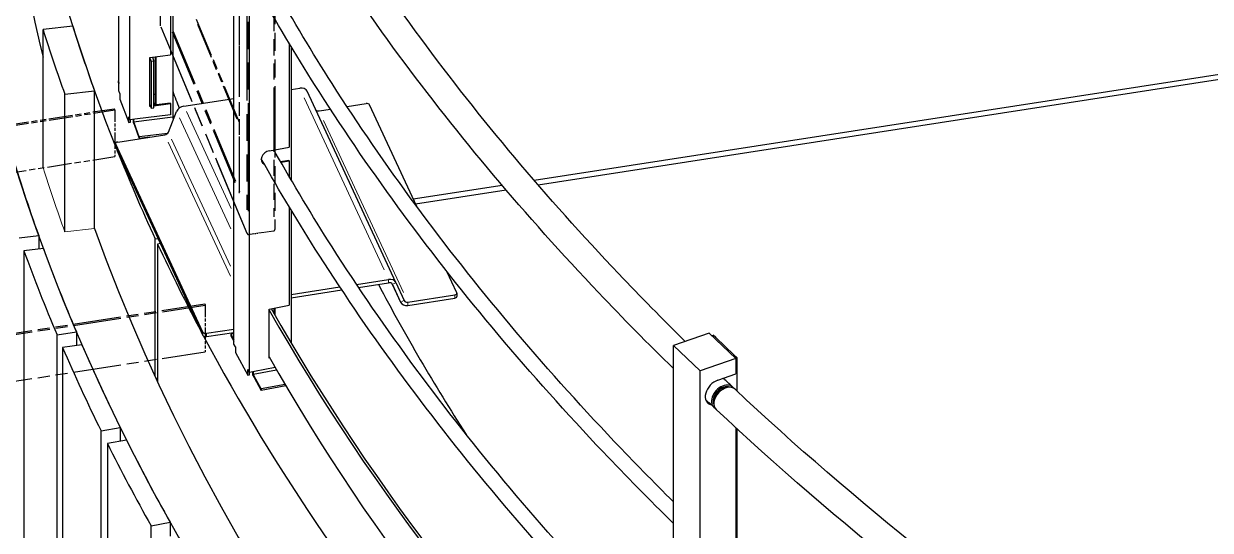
# Model space of a CAD drawing. Header units: millimetres. Extents: x 0 to 89100, y 0 to 63000.
# Drawn here: x 74069 to 75626, y 49237 to 49902 of the extents above; entities that cross this region are included whole.
import ezdxf

# ---------------------------------------------------------------- set-up
doc = ezdxf.new("R2010")
doc.units = ezdxf.units.MM
doc.header["$LTSCALE"] = 150
doc.linetypes.add('DOUBLE_DASH_CHAIN', pattern=[1.2403, 0.6614, -0.0827, 0.1654, -0.0827, 0.1654, -0.0827])
for name, color, linetype, lineweight in [('Reference', 7, 'DOUBLE_DASH_CHAIN', 25), ('Visible', 7, 'Continuous', 25), ('Visible Narrow', 7, 'Continuous', 18)]:
    doc.layers.add(name, color=color, linetype=linetype, lineweight=lineweight)

msp = doc.modelspace()

# ---------------------------------------------------------------- linework, layer by layer
at = {"layer": 'Reference', "ltscale": 1.582157}
msp.add_line((74248.25, 49899.25), (74248.25, 50509.75), dxfattribs=at)
at = {"layer": 'Reference', "ltscale": 1.422594}
msp.add_line((74361.73, 50206.81), (74361.73, 49657.88), dxfattribs=at)
at = {"layer": 'Reference', "ltscale": 1.428307}
msp.add_line((74363.54, 49656.14), (74363.54, 50207.27), dxfattribs=at)
at = {"layer": 'Reference', "ltscale": 0.940037}
msp.add_line((74398.23, 49994.7), (74398.23, 49631.96), dxfattribs=at)
at = {"layer": 'Reference', "ltscale": 0.849802}
msp.add_line((74397.08, 49976.32), (74397.08, 49648.4), dxfattribs=at)
at = {"layer": 'Reference', "ltscale": 0.668077}
msp.add_line((74351.85, 49681.78), (74351.85, 49939.59), dxfattribs=at)
at = {"layer": 'Reference', "ltscale": 0.601259}
msp.add_line((74351.9, 49694.47), (74351.9, 49926.49), dxfattribs=at)
at = {"layer": 'Reference', "ltscale": 0.511839}
msp.add_line((74295.22, 49907.69), (74351.85, 49771.9), dxfattribs=at)
at = {"layer": 'Reference', "ltscale": 1.027174}
msp.add_line((74361.91, 49626.74), (74248.26, 49899.22), dxfattribs=at)
at = {"layer": 'Reference', "ltscale": 0.751242}
msp.add_line((74263.45, 49891.17), (74346.58, 49691.88), dxfattribs=at)
at = {"layer": 'Reference', "ltscale": 0.744754}
msp.add_line((74347.28, 49695.12), (74264.87, 49892.69), dxfattribs=at)
at = {"layer": 'Reference', "ltscale": 0.471907}
msp.add_line((74296.73, 49901.38), (74348.95, 49776.18), dxfattribs=at)
at = {"layer": 'Reference', "ltscale": 0.922651}
msp.add_line((74356.06, 49640.98), (74253.97, 49885.74), dxfattribs=at)
at = {"layer": 'Reference', "ltscale": 0.315864}
msp.add_line((74043.97, 49766.45), (74188.19, 49788.76), dxfattribs=at)
at = {"layer": 'Reference', "ltscale": 0.313911}
msp.add_line((74044.08, 49768.26), (74187.41, 49790.43), dxfattribs=at)
at = {"layer": 'Reference', "ltscale": 0.006248}
for p, q in [((74187.41, 49790.43), (74188.19, 49788.76)), ((74306.21, 49534.46), (74306.99, 49532.79))]:
    msp.add_line(p, q, dxfattribs=at)
at = {"layer": 'Reference', "ltscale": 0.158612}
for p, q in [((74188.19, 49788.76), (74188.19, 49727.52)), ((74306.99, 49532.79), (74306.99, 49471.55))]:
    msp.add_line(p, q, dxfattribs=at)
at = {"layer": 'Reference', "ltscale": 0.324474}
msp.add_line((74040.04, 49704.6), (74188.19, 49727.52), dxfattribs=at)
at = {"layer": 'Reference', "ltscale": 0.072907}
msp.add_line((74363.54, 49625.52), (74397.08, 49630.18), dxfattribs=at)
at = {"layer": 'Reference', "ltscale": 0.632612}
msp.add_line((74017.41, 49489.78), (74306.21, 49534.46), dxfattribs=at)
at = {"layer": 'Reference', "ltscale": 0.634313}
msp.add_line((74017.41, 49487.99), (74306.99, 49532.79), dxfattribs=at)
at = {"layer": 'Reference', "ltscale": 0.634748}
msp.add_line((74017.21, 49426.72), (74306.99, 49471.55), dxfattribs=at)
at = {"layer": 'Reference', "ltscale": 0.001323}
msp.add_ellipse((74249.75, 49899.54), major_axis=(-1.5, -0.3), ratio=0.2084745, start_param=6.0051545, end_param=6.324897, dxfattribs=at)
at = {"layer": 'Reference', "ltscale": 0.002734}
msp.add_ellipse((74352.65, 49681.01), major_axis=(-1.38, -0.58), ratio=0.7938032, start_param=5.0209676, end_param=5.9138388, dxfattribs=at)
at = {"layer": 'Reference', "ltscale": 0.008875}
msp.add_ellipse((74351.19, 49683.26), major_axis=(0.41, -2.97), ratio=0.1911628, start_param=5.7328968, end_param=7.1466135, dxfattribs=at)
at = {"layer": 'Reference', "ltscale": 0.00057512}
msp.add_ellipse((74353.35, 49681.78), major_axis=(-1.5, 0), ratio=0.5773503, start_param=0.011816, end_param=0.2245032, dxfattribs=at)
at = {"layer": 'Reference', "ltscale": 0.005963}
msp.add_ellipse((74363.19, 49627.58), major_axis=(-0.41, 2.06), ratio=0.7014021, start_param=1.5290846, end_param=3.099881, dxfattribs=at)
at = {"layer": 'Reference', "ltscale": 0.004907}
msp.add_ellipse((74396.73, 49632.25), major_axis=(0.41, -2.06), ratio=0.7014021, start_param=6.2414736, end_param=7.5759508, dxfattribs=at)
at = {"layer": 'Reference', "ltscale": 0.002705}
msp.add_open_spline([(74351.85, 49681.78), (74351.85, 49681.65), (74351.85, 49681.54), (74351.84, 49681.35), (74351.83, 49681.27), (74351.82, 49681.19), (74351.81, 49681.17), (74351.81, 49681.17)], degree=3, knots=[1.57079633, 1.57079633, 1.57079633, 1.57079633, 1.75918993, 1.75918993, 1.94758353, 1.94758353, 2.07585397, 2.07585397, 2.07585397, 2.07585397], dxfattribs=at)
at = {"layer": 'Visible'}
for p, q in [((74193.63, 49813.99), (74193.63, 50555.57)), ((74207.89, 49775.9), (74207.89, 50517.48)), ((74264.27, 50524.89), (74264.27, 49779.64)), ((74738.73, 49696.53), (79832.68, 50484.57)), ((79835.79, 50477.88), (74744.2, 49690.21)), ((74344.48, 49481.58), (74344.48, 50223.16)), ((74365.12, 49444.47), (74365.12, 50186.06)), ((74261.4, 50050.18), (74261.4, 49860.96)), ((74133.02, 49898.8), (74094, 49894.42)), ((74094, 49713.77), (74094, 49894.42)), ((74417.25, 49875.98), (74417.25, 49740.12)), ((74234.28, 49857.57), (74261.4, 49860.96)), ((74234.28, 49793.28), (74234.28, 49857.57)), ((74241.81, 49797.76), (74241.81, 49858.51)), ((74242.28, 49858.57), (74242.28, 49796.49)), ((74419.67, 49871.95), (74419.67, 49697.07)), ((74239.58, 49852.97), (74235.92, 49852.5)), ((74235.92, 49852.5), (74235.92, 49791.27)), ((74239.58, 49791.74), (74239.58, 49852.97)), ((74193.63, 49827.08), (74192.84, 49826.99)), ((74192.84, 49826.99), (74193.63, 49824.88)), ((74192.84, 49826.99), (74192.84, 49825.15)), ((74122.62, 49809.41), (74161.64, 49813.79)), ((74161.64, 49633.14), (74161.64, 49813.79)), ((74192.84, 49825.15), (74193.63, 49823.04)), ((74195.05, 49810.18), (74193.63, 49813.99)), ((74419.67, 49815.59), (74431.21, 49817.38)), ((74557.2, 49562.27), (74440.74, 49813.22)), ((74122.62, 49628.76), (74122.62, 49809.41)), ((74195.05, 49810.18), (74195.05, 49802.83)), ((74195.05, 49802.83), (74206.46, 49772.36)), ((74234.29, 49795.49), (74234.28, 49795.49)), ((74241.81, 49809.11), (74239.58, 49808.83)), ((74239.58, 49795.27), (74260.93, 49797.93)), ((74239.58, 49797.48), (74241.81, 49797.76)), ((74261.4, 49796.66), (74239.58, 49793.94)), ((74242.28, 49796.49), (74239.58, 49796.15)), ((74242.28, 49796.49), (74241.81, 49797.76)), ((74260.93, 49797.93), (74261.4, 49796.66)), ((74261.4, 49796.66), (74261.4, 49782.58)), ((74278.94, 49793.82), (74344.48, 49803.96)), ((74493.11, 49793.27), (74518.09, 49797.14)), ((74584.66, 49662.06), (74522.68, 49795.61)), ((74207.89, 49775.9), (74206.46, 49779.71)), ((74206.46, 49772.36), (74206.46, 49779.71)), ((74212.96, 49773.23), (74264.27, 49779.64)), ((74261.4, 49782.58), (74214.48, 49776.72)), ((74234.28, 49794.6), (74234.62, 49794.65)), ((74235.1, 49793.38), (74234.28, 49793.28)), ((74235.92, 49791.27), (74239.58, 49791.74)), ((74258.55, 49759.81), (74269.4, 49786.7)), ((74264.27, 49783.63), (74264.99, 49783.72)), ((74264.27, 49781.79), (74265.02, 49781.89)), ((74265.37, 49776.71), (74264.27, 49779.64)), ((74456.37, 49787.59), (74471.21, 49789.89)), ((74206.46, 49772.36), (74208.66, 49772.63)), ((74214.48, 49776.72), (74207.89, 49775.9)), ((74208.66, 49772.63), (74208.66, 49775.99)), ((74212.48, 49776.47), (74212.48, 49772.67)), ((74212.48, 49772.67), (74213.91, 49768.86)), ((74212.96, 49776.53), (74212.96, 49773.23)), ((74212.96, 49773.23), (74213.91, 49770.69)), ((74220.41, 49753.34), (74213.91, 49770.69)), ((74213.91, 49768.86), (74220.41, 49751.5)), ((74192.06, 49746.7), (74253.78, 49756.25)), ((74257.24, 49757.94), (74220.41, 49753.34)), ((74220.41, 49753.34), (74220.41, 49751.5)), ((74234.43, 49753.26), (74220.41, 49751.5)), ((74189.28, 49744.61), (74189.28, 49740.32)), ((74303.94, 49497.28), (74189.41, 49744.05)), ((74189.41, 49739.76), (74303.94, 49492.99)), ((74391.18, 49735.28), (74417.25, 49740.12)), ((74381.71, 49720.45), (74382.57, 49720.18)), ((74405.8, 49720.99), (74416.56, 49722.98)), ((74417.25, 49721.75), (74406.51, 49719.75)), ((74416.56, 49722.98), (74417.25, 49721.75)), ((74417.25, 49721.75), (74417.25, 49701.21)), ((74580.05, 49671.98), (74696.62, 49690.02)), ((74702.03, 49683.68), (74583.16, 49665.29)), ((74417.25, 49661.65), (74417.25, 49532.52)), ((74419.67, 49657.62), (74419.67, 49483.12)), ((74062.61, 49620.96), (74088.3, 49624.07)), ((74088.3, 49624.07), (74088.3, 49606.37)), ((74241.3, 49619.58), (74244.93, 49620.14)), ((74241.3, 49438.93), (74241.3, 49619.58)), ((74248.03, 49613.45), (74244.41, 49612.89)), ((74244.41, 49612.89), (74244.41, 49432.24)), ((74094.46, 49607.12), (74068.77, 49604)), ((74068.77, 49604), (74068.77, 46012.44)), ((74637.21, 49548.83), (74624.14, 49577)), ((74505.71, 49559.93), (74547.68, 49566.42)), ((74508.32, 49556.05), (74547.68, 49562.14)), ((74557.21, 49562.26), (74568.07, 49538.72)), ((74419.67, 49546.62), (74483.74, 49556.53)), ((74419.67, 49542.33), (74486.32, 49552.64)), ((74552.13, 49560.6), (74563.31, 49536.5)), ((74552.45, 49560.05), (74563.3, 49536.51)), ((74572.83, 49536.63), (74634.56, 49546.18)), ((74637.33, 49548.27), (74637.33, 49543.99)), ((74390.83, 49527.62), (74417.25, 49532.52)), ((74572.83, 49532.35), (74634.56, 49541.89)), ((74390.83, 49463.32), (74390.83, 49527.62)), ((74397.56, 49521.22), (74397.56, 49528.87)), ((74398.25, 49529), (74398.25, 49520.01)), ((74308.53, 49495.75), (74344.48, 49501.31)), ((74112.41, 49493.88), (74137.89, 49497.53)), ((74112.41, 45902.32), (74112.41, 49493.88)), ((74137.89, 49497.53), (74137.89, 49479.68)), ((74308.53, 49491.46), (74344.48, 49497.02)), ((74344.48, 49495.17), (74340.56, 49494.44)), ((74340.56, 49494.44), (74344.48, 49487.4)), ((74340.56, 49494.44), (74340.56, 49492.6)), ((74340.56, 49492.6), (74344.48, 49485.56)), ((74968.55, 49496.11), (74921.68, 49479.77)), ((74968.55, 49496.11), (75003.44, 49462.75)), ((74971.89, 49492.91), (74973.69, 49493.54)), ((74977.18, 49490.2), (74973.69, 49493.54)), ((75001.22, 49467.22), (74977.18, 49490.2)), ((74145.11, 49480.72), (74119.63, 49477.07)), ((74119.63, 49477.07), (74119.63, 45885.5)), ((74346.54, 49477.87), (74344.48, 49481.58)), ((74346.54, 49477.87), (74346.54, 49470.52)), ((74346.54, 49470.52), (74363.06, 49440.84)), ((74956.57, 49446.41), (74921.68, 49479.77)), ((74921.68, 48738.19), (74921.68, 49479.77)), ((74390.83, 49464.69), (74390.93, 49464.71)), ((74391.63, 49463.47), (74390.83, 49463.32)), ((75003.44, 49462.75), (74956.57, 49446.41)), ((75001.22, 49467.22), (75004.71, 49463.88)), ((75002.9, 49463.25), (75004.71, 49463.88)), ((75003.44, 49462.75), (75003.44, 49442.54)), ((75004.71, 49463.88), (75004.71, 49420.18)), ((74365.12, 49444.47), (74363.06, 49448.18)), ((74363.06, 49440.84), (74363.06, 49448.18)), ((74363.06, 49440.84), (74365.2, 49441.23)), ((74371.55, 49445.67), (74365.12, 49444.47)), ((74365.2, 49441.23), (74365.2, 49444.49)), ((74369, 49445.19), (74369, 49441.48)), ((74369, 49441.48), (74371.06, 49437.77)), ((74369.69, 49442.08), (74400.58, 49447.81)), ((74369.69, 49445.32), (74369.69, 49442.08)), ((74369.69, 49442.08), (74371.06, 49439.61)), ((74380.46, 49422.71), (74371.06, 49439.61)), ((74371.06, 49437.77), (74380.46, 49420.87)), ((74398.9, 49450.74), (74371.55, 49445.67)), ((74956.57, 48704.82), (74956.57, 49446.41)), ((74980, 49434.37), (75003.44, 49442.54)), ((74244.41, 49436.35), (74242.63, 49436.07)), ((74411.8, 49428.52), (74380.46, 49422.71)), ((74412.77, 49426.86), (74380.46, 49420.87)), ((74380.46, 49422.71), (74380.46, 49420.87)), ((74991.58, 49425.11), (74992.09, 49425.12)), ((74974.16, 49406.56), (74974.18, 49406.05)), ((74966.73, 49404.37), (74967.27, 49404.27)), ((74170.17, 49367.93), (74195.4, 49372.11)), ((74170.17, 45776.37), (74170.17, 49367.93)), ((74195.4, 49372.11), (74195.4, 49354.09)), ((75003.44, 49371.93), (75003.44, 49221.47)), ((75004.71, 49370.76), (75004.71, 49194.87)), ((74203.68, 49355.46), (74178.44, 49351.28)), ((74178.44, 49351.28), (74178.44, 45759.72)), ((74235.81, 49243.28), (74260.76, 49247.98)), ((74235.81, 45651.71), (74235.81, 49243.28)), ((74260.76, 49247.98), (74260.76, 49229.76))]:
    msp.add_line(p, q, dxfattribs=at)
for centre, major_axis, ratio, start_param, end_param in [((80147.07, 50348.97), (-6187.5, 0), 0.5773503, 6.0985564, 9.6081897), ((80147.07, 50529.62), (-6112.5, 0), 0.5773503, 6.1969004, 6.5086505), ((80147.07, 50348.97), (-6112.5, 0), 0.5773503, 0, 0.1395509), ((80147.07, 50348.97), (6112.5, 0), 0.5773503, 3.3458491, 6.2831853), ((80147.07, 50529.62), (-6152.25, 0), 0.5773503, 0.1797953, 0.2041772), ((80147.07, 50529.62), (-6112.5, 0), 0.5773503, 0.179716, 0.2042565), ((80147.07, 50612.29), (-6052.12, 0), 0.5773503, 0.2175835, 0.2190554), ((80147.07, 50612.29), (-6055.87, 0), 0.5773503, 0.217807, 0.2190554), ((80150.24, 50606.33), (-6027.69, -48.08), 0.5864656, 0.2126459, 0.2190874), ((74431.21, 49808.8), (9.52, 4.42), 0.7886751, 0, 1.2199169), ((80147.07, 50551.05), (-6055.87, 0), 0.5773503, 0.217807, 0.2190554), ((74519.06, 49795.05), (3.75, 0), 0.5773503, 0.2617994, 1.8325957), ((74278.94, 49785.25), (9.52, 4.42), 0.7886751, 1.2199169, 2.4416474), ((74456.37, 49791.87), (-4.76, -2.21), 0.7886751, 0.1508694, 1.2199169), ((74253.78, 49760.53), (4.76, 2.21), 0.7886751, 4.3615096, 5.58324), ((80147.07, 50348.97), (-6187.5, 0), 0.5773503, 0.1728685, 0.204339), ((74193.03, 49744.61), (-3.75, 0), 0.5773503, 4.9741884, 6.5449847), ((74193.03, 49740.32), (-3.75, 0), 0.5773503, 0, 0.2617994), ((80147.07, 50529.62), (-6112.5, 0), 0.5773503, 0.2267554, 0.2608178), ((74391.18, 49726.1), (-9.83, -5.47), 0.7773937, 4.3042602, 6.7656426), ((74388.61, 49727.89), (9.83, 5.47), 0.7773937, 0.2835066, 0.4436329), ((74390.5, 49727.34), (-9.83, -5.47), 0.7773937, 0.0810018, 0.4798851), ((74387.92, 49729.13), (9.83, 5.47), 0.7773937, 3.7806614, 3.8403632), ((80147.07, 50529.62), (-6112.5, 0), 0.5773503, 0.262781, 0.2968434), ((80147.07, 50348.97), (-6213.75, 0), 0.5773503, 0.2091772, 0.2406682), ((80147.07, 50348.97), (-6187.5, 0), 0.5773503, 0.2091875, 0.240658), ((74547.68, 49557.85), (9.52, 4.42), 0.7886751, 6.2813717, 7.5031022), ((74547.68, 49557.85), (4.76, 2.21), 0.7886751, 6.2813717, 7.5031022), ((80150.24, 50606.61), (-5877.69, -46.88), 0.5864656, 0.2948509, 0.3554052), ((74633.58, 49548.27), (3.75, 0), 0.5773503, 4.9741884, 6.5449847), ((74572.83, 49540.92), (-9.52, -4.42), 0.7886751, 6.2813717, 7.5031022), ((74572.83, 49540.92), (-4.76, -2.21), 0.7886751, 6.2813717, 7.5031022), ((74633.58, 49543.99), (3.75, 0), 0.5773503, 4.9741884, 6.2831853), ((80147.07, 50612.29), (-6055.87, 0), 0.5773503, 0.3158816, 0.529887), ((80147.07, 50612.29), (-6052.12, 0), 0.5773503, 0.3154776, 0.5288282), ((74307.56, 49497.84), (-3.75, 0), 0.5773503, 0.2617994, 1.8325957), ((74307.56, 49493.55), (-3.75, 0), 0.5773503, 0.2617994, 1.8325957), ((80147.07, 50529.62), (-6112.5, 0), 0.5773503, 0.2983805, 0.6098836), ((80147.07, 50348.97), (-6213.75, 0), 0.5773503, 0.2454962, 0.2769872), ((80147.07, 50348.97), (-6187.5, 0), 0.5773503, 0.2455064, 0.2769769), ((80147.07, 50551.05), (-6055.87, 0), 0.5773503, 0.3158816, 0.529887), ((74980, 49418.45), (-13.48, -14.09), 0.6989708, 4.0811776, 6.6778442), ((74986.85, 49412.09), (-12.4, -13.2), 0.6956949, 2.970413, 6.4559584), ((74986.85, 49412.09), (10.73, 11.42), 0.6956949, 0.2292592, 2.9156855), ((74990, 49409.14), (-12.39, -13.21), 0.6952712, 3.1415927, 6.2831853), ((74987.25, 49411.73), (-10.52, -11.21), 0.6954566, 3.7377665, 5.6870114), ((74976.78, 49419.85), (13.48, 14.09), 0.6989708, 6.1761214, 6.651387), ((74975.62, 49420.96), (13.48, 14.09), 0.6989708, 6.1720172, 6.2241232), ((74978.84, 49419.56), (-13.48, -14.09), 0.6989708, 0.0590621, 0.3930547), ((74975.62, 49420.96), (13.48, 14.09), 0.6989708, 3.5575788, 3.6727552), ((80147.07, 50348.97), (-6213.75, 0), 0.5773503, 0.2818152, 0.3133062), ((80147.07, 50348.97), (-6187.5, 0), 0.5773503, 0.2818254, 0.3132959)]:
    msp.add_ellipse(centre, major_axis=major_axis, ratio=ratio, start_param=start_param, end_param=end_param, dxfattribs=at)
for points, knots in [([(74937.02, 49485.12), (74907.18, 49514.47), (74878.08, 49544.07), (74802.05, 49624.13), (74756.51, 49675.03), (74669.86, 49778.04), (74628.75, 49830.14), (74551.06, 49935.44), (74514.47, 49988.63), (74454.08, 50083.17), (74429.31, 50124.32), (74405.9, 50165.71)], [4.85697453, 4.85697453, 4.85697453, 4.85697453, 4.88631776, 4.88631776, 4.93571482, 4.93571482, 4.98511188, 4.98511188, 5.03450895, 5.03450895, 5.07212763, 5.07212763, 5.07212763, 5.07212763]), ([(74921.68, 49449.44), (74888.01, 49482.3), (74855.28, 49515.48), (74775.29, 49599.7), (74729.27, 49651.14), (74641.66, 49755.29), (74600.07, 49808), (74521.44, 49914.57), (74484.39, 49968.43), (74422.57, 50065.22), (74396.88, 50107.95), (74372.62, 50150.96)], [4.85371942, 4.85371942, 4.85371942, 4.85371942, 4.88631776, 4.88631776, 4.93571482, 4.93571482, 4.98511188, 4.98511188, 5.03450895, 5.03450895, 5.07305146, 5.07305146, 5.07305146, 5.07305146]), ([(74921.68, 49246.33), (74890.05, 49277.33), (74859.26, 49308.61), (74781.22, 49390.78), (74735.31, 49442.1), (74647.91, 49546), (74606.43, 49598.58), (74528, 49704.87), (74491.06, 49758.58), (74429.73, 49854.58), (74404.42, 49896.66), (74380.49, 49939.01)], [4.85553556, 4.85553556, 4.85553556, 4.85553556, 4.88631776, 4.88631776, 4.93571482, 4.93571482, 4.98511188, 4.98511188, 5.03450895, 5.03450895, 5.07258391, 5.07258391, 5.07258391, 5.07258391]), ([(74921.68, 49274.66), (74895.16, 49300.93), (74869.24, 49327.39), (74796.12, 49404.39), (74750.48, 49455.41), (74663.61, 49558.67), (74622.4, 49610.91), (74544.5, 49716.49), (74507.81, 49769.83), (74447.24, 49864.64), (74422.39, 49905.92), (74398.9, 49947.44)], [4.86016092, 4.86016092, 4.86016092, 4.86016092, 4.88631776, 4.88631776, 4.93571482, 4.93571482, 4.98511188, 4.98511188, 5.03450895, 5.03450895, 5.07213366, 5.07213366, 5.07213366, 5.07213366]), ([(74921.68, 49060.33), (74895.16, 49086.6), (74869.24, 49113.06), (74796.12, 49190.06), (74750.48, 49241.08), (74663.61, 49344.34), (74622.4, 49396.58), (74544.5, 49502.16), (74507.81, 49555.5), (74447.24, 49650.31), (74422.39, 49691.59), (74398.9, 49733.11)], [4.86016092, 4.86016092, 4.86016092, 4.86016092, 4.88631776, 4.88631776, 4.93571482, 4.93571482, 4.98511188, 4.98511188, 5.03450895, 5.03450895, 5.07213366, 5.07213366, 5.07213366, 5.07213366]), ([(74921.68, 49032), (74890.05, 49063), (74859.26, 49094.28), (74781.22, 49176.45), (74735.31, 49227.77), (74647.91, 49331.67), (74606.43, 49384.25), (74528, 49490.53), (74491.06, 49544.25), (74429.73, 49640.25), (74404.42, 49682.33), (74380.49, 49724.68)], [4.85553556, 4.85553556, 4.85553556, 4.85553556, 4.88631776, 4.88631776, 4.93571482, 4.93571482, 4.98511188, 4.98511188, 5.03450895, 5.03450895, 5.07258391, 5.07258391, 5.07258391, 5.07258391]), ([(75596.23, 48957.02), (75572.99, 48972.38), (75549.98, 48987.86), (75334.53, 49135.39), (75158.95, 49275.55), (75002.39, 49422.36)], [4.91773723, 4.91773723, 4.91773723, 4.91773723, 4.9352992, 4.9352992, 5.08390601, 5.08390601, 5.08390601, 5.08390601]), ([(75588.08, 48919.02), (75560.64, 48937.04), (75533.53, 48955.22), (75312.66, 49106.46), (75135.63, 49247.76), (74977.61, 49395.93)], [4.91478788, 4.91478788, 4.91478788, 4.91478788, 4.9352992, 4.9352992, 5.08390601, 5.08390601, 5.08390601, 5.08390601])]:
    msp.add_open_spline(points, degree=3, knots=knots, dxfattribs=at)
for points in [[(74999.26, 49425.29), (74995.84, 49428.5), (74992.44, 49431.72), (74989.04, 49434.93)], [(74994.68, 49424.9), (74993.83, 49425.07), (74992.96, 49425.14), (74992.09, 49425.12)], [(74974.45, 49398.9), (74970.89, 49402.24), (74967.34, 49405.59), (74963.81, 49408.94)], [(74974.18, 49406.05), (74974.22, 49405.17), (74974.35, 49404.29), (74974.58, 49403.45)]]:
    msp.add_open_spline(points, degree=3, dxfattribs=at)
at = {"layer": 'Visible Narrow'}
for p, q in [((74437.03, 49804.83), (74541.86, 49578.97)), ((74265.02, 49781.89), (74264.99, 49783.72)), ((74282.21, 49786.76), (74341.2, 49659.65)), ((74213.91, 49770.6), (74213.91, 49768.95)), ((74273.16, 49778.62), (74340.73, 49633.03)), ((74462.19, 49775.04), (74567.01, 49549.18)), ((74262.84, 49750.55), (74340.18, 49583.9)), ((74189.41, 49739.98), (74189.41, 49743.83)), ((74258.32, 49746.48), (74339.95, 49570.59)), ((74382.99, 49719.41), (74382.59, 49720.14)), ((74122.62, 49628.76), (74161.64, 49633.14)), ((74547.68, 49566.21), (74547.68, 49562.35)), ((74556.97, 49562.15), (74552.68, 49560.16)), ((74552.44, 49560.05), (74552.44, 49560.07)), ((74562.75, 49537.72), (74552.68, 49559.39)), ((74634.56, 49545.97), (74634.56, 49542.11)), ((74567.83, 49538.61), (74563.54, 49536.62)), ((74572.83, 49536.42), (74572.83, 49532.56)), ((74303.94, 49497.06), (74303.94, 49493.2)), ((74308.53, 49491.67), (74308.53, 49495.53)), ((74977.09, 49490.17), (74975.47, 49489.6)), ((74999.51, 49466.62), (75001.13, 49467.19)), ((74371.06, 49439.52), (74371.06, 49437.86)), ((74967.76, 49403.8), (74967.29, 49404.24))]:
    msp.add_line(p, q, dxfattribs=at)
for centre, major_axis, ratio, start_param, end_param in [((80147.07, 50348.97), (-6152.25, 0), 0.5773503, 0.1797953, 0.2041772), ((74987.64, 49411.36), (-10.82, -11.52), 0.6954566, 3.8352288, 5.5895492)]:
    msp.add_ellipse(centre, major_axis=major_axis, ratio=ratio, start_param=start_param, end_param=end_param, dxfattribs=at)
for points in [[(74264.99, 49783.72), (74264.75, 49784.35), (74264.51, 49784.98), (74264.27, 49785.6)], [(74266.21, 49778.78), (74265.81, 49779.82), (74265.41, 49780.85), (74265.02, 49781.89)]]:
    msp.add_open_spline(points, degree=3, dxfattribs=at)
msp.add_open_spline([(74396.86, 49735.28), (74396.87, 49735.27), (74396.89, 49735.26), (74397.32, 49734.97), (74397.73, 49734.62), (74398.41, 49733.88), (74398.69, 49733.5), (74398.9, 49733.11)], degree=3, knots=[2.97989042, 2.97989042, 2.97989042, 2.97989042, 2.98786725, 2.98786725, 3.23685467, 3.23685467, 3.4578211, 3.4578211, 3.4578211, 3.4578211], dxfattribs=at)

doc.saveas('drawing.dxf')
